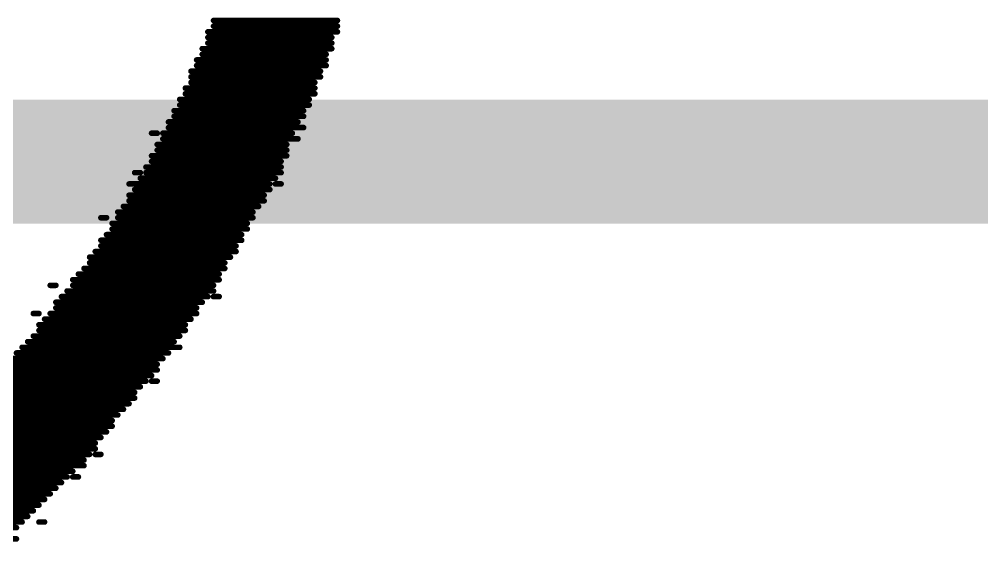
# Model space of a CAD drawing. Header units: inches. Extents: x -0.3 to 9.9, y -0.4 to 5.
# Drawn here: x 2.3385 to 2.5094, y 1.3255 to 1.4182 of the extents above; entities that cross this region are included whole.
import ezdxf

# ---------------------------------------------------------------- set-up
doc = ezdxf.new("R2010")
doc.units = ezdxf.units.IN
doc.header["$MEASUREMENT"] = 0
doc.layers.add('Bottom Overlay', color=54, linetype='Continuous')
doc.layers.add('Top Layer', color=1, linetype='Continuous')

msp = doc.modelspace()

# ---------------------------------------------------------------- linework, layer by layer
at = {"layer": 'Bottom Overlay'}
for points in [[(2.373, 1.418, 0.001, 0.001, 0), (2.395, 1.418, 0.001, 0.001, 0)], [(2.373, 1.417, 0.001, 0.001, 0), (2.395, 1.417, 0.001, 0.001, 0)], [(2.372, 1.416, 0.001, 0.001, 0), (2.395, 1.416, 0.001, 0.001, 0)], [(2.372, 1.415, 0.001, 0.001, 0), (2.394, 1.415, 0.001, 0.001, 0)], [(2.372, 1.414, 0.001, 0.001, 0), (2.394, 1.414, 0.001, 0.001, 0)], [(2.371, 1.413, 0.001, 0.001, 0), (2.394, 1.413, 0.001, 0.001, 0)], [(2.371, 1.412, 0.001, 0.001, 0), (2.393, 1.412, 0.001, 0.001, 0)], [(2.37, 1.411, 0.001, 0.001, 0), (2.393, 1.411, 0.001, 0.001, 0)], [(2.37, 1.41, 0.001, 0.001, 0), (2.393, 1.41, 0.001, 0.001, 0)], [(2.369, 1.409, 0.001, 0.001, 0), (2.392, 1.409, 0.001, 0.001, 0)], [(2.369, 1.408, 0.001, 0.001, 0), (2.392, 1.408, 0.001, 0.001, 0)], [(2.369, 1.407, 0.001, 0.001, 0), (2.391, 1.407, 0.001, 0.001, 0)], [(2.368, 1.406, 0.001, 0.001, 0), (2.391, 1.406, 0.001, 0.001, 0)], [(2.368, 1.405, 0.001, 0.001, 0), (2.391, 1.405, 0.001, 0.001, 0)], [(2.367, 1.404, 0.001, 0.001, 0), (2.39, 1.404, 0.001, 0.001, 0)], [(2.367, 1.403, 0.001, 0.001, 0), (2.39, 1.403, 0.001, 0.001, 0)], [(2.366, 1.402, 0.001, 0.001, 0), (2.389, 1.402, 0.001, 0.001, 0)], [(2.365, 1.4, 0.001, 0.001, 0), (2.388, 1.4, 0.001, 0.001, 0)], [(2.366, 1.401, 0.001, 0.001, 0), (2.389, 1.401, 0.001, 0.001, 0)], [(2.362, 1.398, 0.001, 0.001, 0), (2.363, 1.398, 0.001, 0.001, 0)], [(2.364, 1.398, 0.001, 0.001, 0), (2.387, 1.398, 0.001, 0.001, 0)], [(2.365, 1.399, 0.001, 0.001, 0), (2.389, 1.399, 0.001, 0.001, 0)], [(2.364, 1.397, 0.001, 0.001, 0), (2.388, 1.397, 0.001, 0.001, 0)], [(2.363, 1.396, 0.001, 0.001, 0), (2.386, 1.396, 0.001, 0.001, 0)], [(2.363, 1.395, 0.001, 0.001, 0), (2.386, 1.395, 0.001, 0.001, 0)], [(2.362, 1.394, 0.001, 0.001, 0), (2.386, 1.394, 0.001, 0.001, 0)], [(2.362, 1.393, 0.001, 0.001, 0), (2.385, 1.393, 0.001, 0.001, 0)], [(2.359, 1.391, 0.001, 0.001, 0), (2.36, 1.391, 0.001, 0.001, 0)], [(2.361, 1.392, 0.001, 0.001, 0), (2.385, 1.392, 0.001, 0.001, 0)], [(2.361, 1.391, 0.001, 0.001, 0), (2.385, 1.391, 0.001, 0.001, 0)], [(2.36, 1.39, 0.001, 0.001, 0), (2.384, 1.39, 0.001, 0.001, 0)], [(2.358, 1.389, 0.001, 0.001, 0), (2.383, 1.389, 0.001, 0.001, 0)], [(2.359, 1.388, 0.001, 0.001, 0), (2.383, 1.388, 0.001, 0.001, 0)], [(2.384, 1.389, 0.001, 0.001, 0), (2.385, 1.389, 0.001, 0.001, 0)], [(2.358, 1.387, 0.001, 0.001, 0), (2.382, 1.387, 0.001, 0.001, 0)], [(2.358, 1.386, 0.001, 0.001, 0), (2.382, 1.386, 0.001, 0.001, 0)], [(2.357, 1.385, 0.001, 0.001, 0), (2.381, 1.385, 0.001, 0.001, 0)], [(2.353, 1.383, 0.001, 0.001, 0), (2.354, 1.383, 0.001, 0.001, 0)], [(2.356, 1.384, 0.001, 0.001, 0), (2.38, 1.384, 0.001, 0.001, 0)], [(2.356, 1.383, 0.001, 0.001, 0), (2.38, 1.383, 0.001, 0.001, 0)], [(2.355, 1.382, 0.001, 0.001, 0), (2.379, 1.382, 0.001, 0.001, 0)], [(2.355, 1.381, 0.001, 0.001, 0), (2.379, 1.381, 0.001, 0.001, 0)], [(2.353, 1.379, 0.001, 0.001, 0), (2.378, 1.379, 0.001, 0.001, 0)], [(2.354, 1.38, 0.001, 0.001, 0), (2.378, 1.38, 0.001, 0.001, 0)], [(2.353, 1.378, 0.001, 0.001, 0), (2.377, 1.378, 0.001, 0.001, 0)], [(2.351, 1.376, 0.001, 0.001, 0), (2.376, 1.376, 0.001, 0.001, 0)], [(2.352, 1.377, 0.001, 0.001, 0), (2.377, 1.377, 0.001, 0.001, 0)], [(2.35, 1.374, 0.001, 0.001, 0), (2.375, 1.374, 0.001, 0.001, 0)], [(2.351, 1.375, 0.001, 0.001, 0), (2.375, 1.375, 0.001, 0.001, 0)], [(2.349, 1.373, 0.001, 0.001, 0), (2.374, 1.373, 0.001, 0.001, 0)], [(2.344, 1.371, 0.001, 0.001, 0), (2.345, 1.371, 0.001, 0.001, 0)], [(2.348, 1.372, 0.001, 0.001, 0), (2.374, 1.372, 0.001, 0.001, 0)], [(2.348, 1.371, 0.001, 0.001, 0), (2.373, 1.371, 0.001, 0.001, 0)], [(2.346, 1.369, 0.001, 0.001, 0), (2.372, 1.369, 0.001, 0.001, 0)], [(2.347, 1.37, 0.001, 0.001, 0), (2.373, 1.37, 0.001, 0.001, 0)], [(2.373, 1.369, 0.001, 0.001, 0), (2.374, 1.369, 0.001, 0.001, 0)], [(2.345, 1.368, 0.001, 0.001, 0), (2.371, 1.368, 0.001, 0.001, 0)], [(2.345, 1.367, 0.001, 0.001, 0), (2.37, 1.367, 0.001, 0.001, 0)], [(2.341, 1.366, 0.001, 0.001, 0), (2.342, 1.366, 0.001, 0.001, 0)], [(2.344, 1.366, 0.001, 0.001, 0), (2.37, 1.366, 0.001, 0.001, 0)], [(2.342, 1.364, 0.001, 0.001, 0), (2.368, 1.364, 0.001, 0.001, 0)], [(2.343, 1.365, 0.001, 0.001, 0), (2.369, 1.365, 0.001, 0.001, 0)], [(2.341, 1.362, 0.001, 0.001, 0), (2.367, 1.362, 0.001, 0.001, 0)], [(2.342, 1.363, 0.001, 0.001, 0), (2.368, 1.363, 0.001, 0.001, 0)], [(2.34, 1.361, 0.001, 0.001, 0), (2.366, 1.361, 0.001, 0.001, 0)], [(2.338, 1.359, 0.001, 0.001, 0), (2.365, 1.359, 0.001, 0.001, 0)], [(2.339, 1.36, 0.001, 0.001, 0), (2.367, 1.36, 0.001, 0.001, 0)], [(2.337, 1.358, 0.001, 0.001, 0), (2.364, 1.358, 0.001, 0.001, 0)], [(2.337, 1.357, 0.001, 0.001, 0), (2.363, 1.357, 0.001, 0.001, 0)], [(2.336, 1.356, 0.001, 0.001, 0), (2.363, 1.356, 0.001, 0.001, 0)], [(2.334, 1.354, 0.001, 0.001, 0), (2.361, 1.354, 0.001, 0.001, 0)], [(2.335, 1.355, 0.001, 0.001, 0), (2.362, 1.355, 0.001, 0.001, 0)], [(2.362, 1.354, 0.001, 0.001, 0), (2.363, 1.354, 0.001, 0.001, 0)], [(2.332, 1.352, 0.001, 0.001, 0), (2.359, 1.352, 0.001, 0.001, 0)], [(2.333, 1.353, 0.001, 0.001, 0), (2.36, 1.353, 0.001, 0.001, 0)], [(2.33, 1.35, 0.001, 0.001, 0), (2.358, 1.35, 0.001, 0.001, 0)], [(2.331, 1.351, 0.001, 0.001, 0), (2.359, 1.351, 0.001, 0.001, 0)], [(2.329, 1.349, 0.001, 0.001, 0), (2.357, 1.349, 0.001, 0.001, 0)], [(2.327, 1.347, 0.001, 0.001, 0), (2.355, 1.347, 0.001, 0.001, 0)], [(2.328, 1.348, 0.001, 0.001, 0), (2.356, 1.348, 0.001, 0.001, 0)], [(2.325, 1.345, 0.001, 0.001, 0), (2.354, 1.345, 0.001, 0.001, 0)], [(2.326, 1.346, 0.001, 0.001, 0), (2.355, 1.346, 0.001, 0.001, 0)], [(2.324, 1.344, 0.001, 0.001, 0), (2.353, 1.344, 0.001, 0.001, 0)], [(2.322, 1.342, 0.001, 0.001, 0), (2.352, 1.342, 0.001, 0.001, 0)], [(2.323, 1.343, 0.001, 0.001, 0), (2.352, 1.343, 0.001, 0.001, 0)], [(2.32, 1.34, 0.001, 0.001, 0), (2.35, 1.34, 0.001, 0.001, 0)], [(2.321, 1.341, 0.001, 0.001, 0), (2.351, 1.341, 0.001, 0.001, 0)], [(2.352, 1.341, 0.001, 0.001, 0), (2.353, 1.341, 0.001, 0.001, 0)], [(2.318, 1.338, 0.001, 0.001, 0), (2.348, 1.338, 0.001, 0.001, 0)], [(2.319, 1.339, 0.001, 0.001, 0), (2.35, 1.339, 0.001, 0.001, 0)], [(2.317, 1.337, 0.001, 0.001, 0), (2.347, 1.337, 0.001, 0.001, 0)], [(2.348, 1.337, 0.001, 0.001, 0), (2.349, 1.337, 0.001, 0.001, 0)], [(2.315, 1.336, 0.001, 0.001, 0), (2.346, 1.336, 0.001, 0.001, 0)], [(2.315, 1.335, 0.001, 0.001, 0), (2.345, 1.335, 0.001, 0.001, 0)], [(2.312, 1.333, 0.001, 0.001, 0), (2.343, 1.333, 0.001, 0.001, 0)], [(2.313, 1.334, 0.001, 0.001, 0), (2.344, 1.334, 0.001, 0.001, 0)], [(2.311, 1.332, 0.001, 0.001, 0), (2.342, 1.332, 0.001, 0.001, 0)], [(2.308, 1.33, 0.001, 0.001, 0), (2.34, 1.33, 0.001, 0.001, 0)], [(2.31, 1.331, 0.001, 0.001, 0), (2.341, 1.331, 0.001, 0.001, 0)], [(2.306, 1.328, 0.001, 0.001, 0), (2.338, 1.328, 0.001, 0.001, 0)], [(2.307, 1.329, 0.001, 0.001, 0), (2.339, 1.329, 0.001, 0.001, 0)], [(2.342, 1.329, 0.001, 0.001, 0), (2.343, 1.329, 0.001, 0.001, 0)], [(2.337, 1.326, 0.001, 0.001, 0), (2.338, 1.326, 0.001, 0.001, 0)]]:
    msp.add_lwpolyline(points, format="xyseb", dxfattribs=at)
for points in [[(2.37275, 1.418, 0.0005, 0.0005, 1), (2.37325, 1.418, 0.0005, 0.0005, 1)], [(2.37275, 1.417, 0.0005, 0.0005, 1), (2.37325, 1.417, 0.0005, 0.0005, 1)], [(2.39475, 1.418, 0.0005, 0.0005, 1), (2.39525, 1.418, 0.0005, 0.0005, 1)], [(2.39475, 1.417, 0.0005, 0.0005, 1), (2.39525, 1.417, 0.0005, 0.0005, 1)], [(2.37175, 1.416, 0.0005, 0.0005, 1), (2.37225, 1.416, 0.0005, 0.0005, 1)], [(2.37175, 1.415, 0.0005, 0.0005, 1), (2.37225, 1.415, 0.0005, 0.0005, 1)], [(2.39375, 1.415, 0.0005, 0.0005, 1), (2.39425, 1.415, 0.0005, 0.0005, 1)], [(2.39475, 1.416, 0.0005, 0.0005, 1), (2.39525, 1.416, 0.0005, 0.0005, 1)], [(2.37175, 1.414, 0.0005, 0.0005, 1), (2.37225, 1.414, 0.0005, 0.0005, 1)], [(2.39375, 1.414, 0.0005, 0.0005, 1), (2.39425, 1.414, 0.0005, 0.0005, 1)], [(2.37075, 1.413, 0.0005, 0.0005, 1), (2.37125, 1.413, 0.0005, 0.0005, 1)], [(2.37075, 1.412, 0.0005, 0.0005, 1), (2.37125, 1.412, 0.0005, 0.0005, 1)], [(2.39275, 1.412, 0.0005, 0.0005, 1), (2.39325, 1.412, 0.0005, 0.0005, 1)], [(2.39375, 1.413, 0.0005, 0.0005, 1), (2.39425, 1.413, 0.0005, 0.0005, 1)], [(2.36975, 1.411, 0.0005, 0.0005, 1), (2.37025, 1.411, 0.0005, 0.0005, 1)], [(2.36975, 1.41, 0.0005, 0.0005, 1), (2.37025, 1.41, 0.0005, 0.0005, 1)], [(2.39275, 1.411, 0.0005, 0.0005, 1), (2.39325, 1.411, 0.0005, 0.0005, 1)], [(2.39275, 1.41, 0.0005, 0.0005, 1), (2.39325, 1.41, 0.0005, 0.0005, 1)], [(2.36875, 1.409, 0.0005, 0.0005, 1), (2.36925, 1.409, 0.0005, 0.0005, 1)], [(2.39175, 1.409, 0.0005, 0.0005, 1), (2.39225, 1.409, 0.0005, 0.0005, 1)], [(2.36875, 1.408, 0.0005, 0.0005, 1), (2.36925, 1.408, 0.0005, 0.0005, 1)], [(2.36875, 1.407, 0.0005, 0.0005, 1), (2.36925, 1.407, 0.0005, 0.0005, 1)], [(2.39075, 1.407, 0.0005, 0.0005, 1), (2.39125, 1.407, 0.0005, 0.0005, 1)], [(2.39175, 1.408, 0.0005, 0.0005, 1), (2.39225, 1.408, 0.0005, 0.0005, 1)], [(2.36775, 1.406, 0.0005, 0.0005, 1), (2.36825, 1.406, 0.0005, 0.0005, 1)], [(2.36775, 1.405, 0.0005, 0.0005, 1), (2.36825, 1.405, 0.0005, 0.0005, 1)], [(2.39075, 1.406, 0.0005, 0.0005, 1), (2.39125, 1.406, 0.0005, 0.0005, 1)], [(2.39075, 1.405, 0.0005, 0.0005, 1), (2.39125, 1.405, 0.0005, 0.0005, 1)], [(2.36675, 1.404, 0.0005, 0.0005, 1), (2.36725, 1.404, 0.0005, 0.0005, 1)], [(2.36675, 1.403, 0.0005, 0.0005, 1), (2.36725, 1.403, 0.0005, 0.0005, 1)], [(2.38975, 1.404, 0.0005, 0.0005, 1), (2.39025, 1.404, 0.0005, 0.0005, 1)], [(2.38975, 1.403, 0.0005, 0.0005, 1), (2.39025, 1.403, 0.0005, 0.0005, 1)], [(2.36575, 1.402, 0.0005, 0.0005, 1), (2.36625, 1.402, 0.0005, 0.0005, 1)], [(2.38875, 1.402, 0.0005, 0.0005, 1), (2.38925, 1.402, 0.0005, 0.0005, 1)], [(2.36475, 1.4, 0.0005, 0.0005, 1), (2.36525, 1.4, 0.0005, 0.0005, 1)], [(2.36575, 1.401, 0.0005, 0.0005, 1), (2.36625, 1.401, 0.0005, 0.0005, 1)], [(2.38775, 1.4, 0.0005, 0.0005, 1), (2.38825, 1.4, 0.0005, 0.0005, 1)], [(2.38875, 1.401, 0.0005, 0.0005, 1), (2.38925, 1.401, 0.0005, 0.0005, 1)], [(2.36175, 1.398, 0.0005, 0.0005, 1), (2.36225, 1.398, 0.0005, 0.0005, 1)], [(2.36275, 1.398, 0.0005, 0.0005, 1), (2.36325, 1.398, 0.0005, 0.0005, 1)], [(2.36375, 1.398, 0.0005, 0.0005, 1), (2.36425, 1.398, 0.0005, 0.0005, 1)], [(2.36475, 1.399, 0.0005, 0.0005, 1), (2.36525, 1.399, 0.0005, 0.0005, 1)], [(2.38675, 1.398, 0.0005, 0.0005, 1), (2.38725, 1.398, 0.0005, 0.0005, 1)], [(2.38875, 1.399, 0.0005, 0.0005, 1), (2.38925, 1.399, 0.0005, 0.0005, 1)], [(2.36375, 1.397, 0.0005, 0.0005, 1), (2.36425, 1.397, 0.0005, 0.0005, 1)], [(2.38775, 1.397, 0.0005, 0.0005, 1), (2.38825, 1.397, 0.0005, 0.0005, 1)], [(2.36275, 1.396, 0.0005, 0.0005, 1), (2.36325, 1.396, 0.0005, 0.0005, 1)], [(2.36275, 1.395, 0.0005, 0.0005, 1), (2.36325, 1.395, 0.0005, 0.0005, 1)], [(2.38575, 1.396, 0.0005, 0.0005, 1), (2.38625, 1.396, 0.0005, 0.0005, 1)], [(2.38575, 1.395, 0.0005, 0.0005, 1), (2.38625, 1.395, 0.0005, 0.0005, 1)], [(2.36175, 1.394, 0.0005, 0.0005, 1), (2.36225, 1.394, 0.0005, 0.0005, 1)], [(2.36175, 1.393, 0.0005, 0.0005, 1), (2.36225, 1.393, 0.0005, 0.0005, 1)], [(2.38475, 1.393, 0.0005, 0.0005, 1), (2.38525, 1.393, 0.0005, 0.0005, 1)], [(2.38575, 1.394, 0.0005, 0.0005, 1), (2.38625, 1.394, 0.0005, 0.0005, 1)], [(2.35875, 1.391, 0.0005, 0.0005, 1), (2.35925, 1.391, 0.0005, 0.0005, 1)], [(2.35975, 1.391, 0.0005, 0.0005, 1), (2.36025, 1.391, 0.0005, 0.0005, 1)], [(2.36075, 1.392, 0.0005, 0.0005, 1), (2.36125, 1.392, 0.0005, 0.0005, 1)], [(2.36075, 1.391, 0.0005, 0.0005, 1), (2.36125, 1.391, 0.0005, 0.0005, 1)], [(2.38475, 1.392, 0.0005, 0.0005, 1), (2.38525, 1.392, 0.0005, 0.0005, 1)], [(2.38475, 1.391, 0.0005, 0.0005, 1), (2.38525, 1.391, 0.0005, 0.0005, 1)], [(2.35975, 1.39, 0.0005, 0.0005, 1), (2.36025, 1.39, 0.0005, 0.0005, 1)], [(2.38375, 1.39, 0.0005, 0.0005, 1), (2.38425, 1.39, 0.0005, 0.0005, 1)], [(2.35775, 1.389, 0.0005, 0.0005, 1), (2.35825, 1.389, 0.0005, 0.0005, 1)], [(2.35875, 1.388, 0.0005, 0.0005, 1), (2.35925, 1.388, 0.0005, 0.0005, 1)], [(2.38275, 1.389, 0.0005, 0.0005, 1), (2.38325, 1.389, 0.0005, 0.0005, 1)], [(2.38275, 1.388, 0.0005, 0.0005, 1), (2.38325, 1.388, 0.0005, 0.0005, 1)], [(2.38375, 1.389, 0.0005, 0.0005, 1), (2.38425, 1.389, 0.0005, 0.0005, 1)], [(2.38475, 1.389, 0.0005, 0.0005, 1), (2.38525, 1.389, 0.0005, 0.0005, 1)], [(2.35775, 1.387, 0.0005, 0.0005, 1), (2.35825, 1.387, 0.0005, 0.0005, 1)], [(2.35775, 1.386, 0.0005, 0.0005, 1), (2.35825, 1.386, 0.0005, 0.0005, 1)], [(2.38175, 1.387, 0.0005, 0.0005, 1), (2.38225, 1.387, 0.0005, 0.0005, 1)], [(2.38175, 1.386, 0.0005, 0.0005, 1), (2.38225, 1.386, 0.0005, 0.0005, 1)], [(2.35675, 1.385, 0.0005, 0.0005, 1), (2.35725, 1.385, 0.0005, 0.0005, 1)], [(2.38075, 1.385, 0.0005, 0.0005, 1), (2.38125, 1.385, 0.0005, 0.0005, 1)], [(2.35275, 1.383, 0.0005, 0.0005, 1), (2.35325, 1.383, 0.0005, 0.0005, 1)], [(2.35375, 1.383, 0.0005, 0.0005, 1), (2.35425, 1.383, 0.0005, 0.0005, 1)], [(2.35575, 1.384, 0.0005, 0.0005, 1), (2.35625, 1.384, 0.0005, 0.0005, 1)], [(2.35575, 1.383, 0.0005, 0.0005, 1), (2.35625, 1.383, 0.0005, 0.0005, 1)], [(2.37975, 1.384, 0.0005, 0.0005, 1), (2.38025, 1.384, 0.0005, 0.0005, 1)], [(2.37975, 1.383, 0.0005, 0.0005, 1), (2.38025, 1.383, 0.0005, 0.0005, 1)], [(2.35475, 1.382, 0.0005, 0.0005, 1), (2.35525, 1.382, 0.0005, 0.0005, 1)], [(2.35475, 1.381, 0.0005, 0.0005, 1), (2.35525, 1.381, 0.0005, 0.0005, 1)], [(2.37875, 1.382, 0.0005, 0.0005, 1), (2.37925, 1.382, 0.0005, 0.0005, 1)], [(2.37875, 1.381, 0.0005, 0.0005, 1), (2.37925, 1.381, 0.0005, 0.0005, 1)], [(2.35275, 1.379, 0.0005, 0.0005, 1), (2.35325, 1.379, 0.0005, 0.0005, 1)], [(2.35375, 1.38, 0.0005, 0.0005, 1), (2.35425, 1.38, 0.0005, 0.0005, 1)], [(2.37775, 1.38, 0.0005, 0.0005, 1), (2.37825, 1.38, 0.0005, 0.0005, 1)], [(2.37775, 1.379, 0.0005, 0.0005, 1), (2.37825, 1.379, 0.0005, 0.0005, 1)], [(2.35275, 1.378, 0.0005, 0.0005, 1), (2.35325, 1.378, 0.0005, 0.0005, 1)], [(2.37675, 1.378, 0.0005, 0.0005, 1), (2.37725, 1.378, 0.0005, 0.0005, 1)], [(2.35075, 1.376, 0.0005, 0.0005, 1), (2.35125, 1.376, 0.0005, 0.0005, 1)], [(2.35175, 1.377, 0.0005, 0.0005, 1), (2.35225, 1.377, 0.0005, 0.0005, 1)], [(2.37575, 1.376, 0.0005, 0.0005, 1), (2.37625, 1.376, 0.0005, 0.0005, 1)], [(2.37675, 1.377, 0.0005, 0.0005, 1), (2.37725, 1.377, 0.0005, 0.0005, 1)], [(2.34975, 1.374, 0.0005, 0.0005, 1), (2.35025, 1.374, 0.0005, 0.0005, 1)], [(2.35075, 1.375, 0.0005, 0.0005, 1), (2.35125, 1.375, 0.0005, 0.0005, 1)], [(2.37475, 1.375, 0.0005, 0.0005, 1), (2.37525, 1.375, 0.0005, 0.0005, 1)], [(2.37475, 1.374, 0.0005, 0.0005, 1), (2.37525, 1.374, 0.0005, 0.0005, 1)], [(2.34875, 1.373, 0.0005, 0.0005, 1), (2.34925, 1.373, 0.0005, 0.0005, 1)], [(2.37375, 1.373, 0.0005, 0.0005, 1), (2.37425, 1.373, 0.0005, 0.0005, 1)], [(2.34375, 1.371, 0.0005, 0.0005, 1), (2.34425, 1.371, 0.0005, 0.0005, 1)], [(2.34475, 1.371, 0.0005, 0.0005, 1), (2.34525, 1.371, 0.0005, 0.0005, 1)], [(2.34775, 1.372, 0.0005, 0.0005, 1), (2.34825, 1.372, 0.0005, 0.0005, 1)], [(2.34775, 1.371, 0.0005, 0.0005, 1), (2.34825, 1.371, 0.0005, 0.0005, 1)], [(2.37275, 1.371, 0.0005, 0.0005, 1), (2.37325, 1.371, 0.0005, 0.0005, 1)], [(2.37375, 1.372, 0.0005, 0.0005, 1), (2.37425, 1.372, 0.0005, 0.0005, 1)], [(2.34575, 1.369, 0.0005, 0.0005, 1), (2.34625, 1.369, 0.0005, 0.0005, 1)], [(2.34675, 1.37, 0.0005, 0.0005, 1), (2.34725, 1.37, 0.0005, 0.0005, 1)], [(2.37175, 1.369, 0.0005, 0.0005, 1), (2.37225, 1.369, 0.0005, 0.0005, 1)], [(2.37275, 1.37, 0.0005, 0.0005, 1), (2.37325, 1.37, 0.0005, 0.0005, 1)], [(2.37275, 1.369, 0.0005, 0.0005, 1), (2.37325, 1.369, 0.0005, 0.0005, 1)], [(2.37375, 1.369, 0.0005, 0.0005, 1), (2.37425, 1.369, 0.0005, 0.0005, 1)], [(2.34475, 1.368, 0.0005, 0.0005, 1), (2.34525, 1.368, 0.0005, 0.0005, 1)], [(2.34475, 1.367, 0.0005, 0.0005, 1), (2.34525, 1.367, 0.0005, 0.0005, 1)], [(2.36975, 1.367, 0.0005, 0.0005, 1), (2.37025, 1.367, 0.0005, 0.0005, 1)], [(2.37075, 1.368, 0.0005, 0.0005, 1), (2.37125, 1.368, 0.0005, 0.0005, 1)], [(2.34075, 1.366, 0.0005, 0.0005, 1), (2.34125, 1.366, 0.0005, 0.0005, 1)], [(2.34175, 1.366, 0.0005, 0.0005, 1), (2.34225, 1.366, 0.0005, 0.0005, 1)], [(2.34375, 1.366, 0.0005, 0.0005, 1), (2.34425, 1.366, 0.0005, 0.0005, 1)], [(2.36975, 1.366, 0.0005, 0.0005, 1), (2.37025, 1.366, 0.0005, 0.0005, 1)], [(2.34175, 1.364, 0.0005, 0.0005, 1), (2.34225, 1.364, 0.0005, 0.0005, 1)], [(2.34275, 1.365, 0.0005, 0.0005, 1), (2.34325, 1.365, 0.0005, 0.0005, 1)], [(2.36775, 1.364, 0.0005, 0.0005, 1), (2.36825, 1.364, 0.0005, 0.0005, 1)], [(2.36875, 1.365, 0.0005, 0.0005, 1), (2.36925, 1.365, 0.0005, 0.0005, 1)], [(2.34075, 1.362, 0.0005, 0.0005, 1), (2.34125, 1.362, 0.0005, 0.0005, 1)], [(2.34175, 1.363, 0.0005, 0.0005, 1), (2.34225, 1.363, 0.0005, 0.0005, 1)], [(2.36675, 1.362, 0.0005, 0.0005, 1), (2.36725, 1.362, 0.0005, 0.0005, 1)], [(2.36775, 1.363, 0.0005, 0.0005, 1), (2.36825, 1.363, 0.0005, 0.0005, 1)], [(2.33975, 1.361, 0.0005, 0.0005, 1), (2.34025, 1.361, 0.0005, 0.0005, 1)], [(2.36575, 1.361, 0.0005, 0.0005, 1), (2.36625, 1.361, 0.0005, 0.0005, 1)], [(2.33775, 1.359, 0.0005, 0.0005, 1), (2.33825, 1.359, 0.0005, 0.0005, 1)], [(2.33875, 1.36, 0.0005, 0.0005, 1), (2.33925, 1.36, 0.0005, 0.0005, 1)], [(2.36475, 1.359, 0.0005, 0.0005, 1), (2.36525, 1.359, 0.0005, 0.0005, 1)], [(2.36675, 1.36, 0.0005, 0.0005, 1), (2.36725, 1.36, 0.0005, 0.0005, 1)], [(2.36275, 1.357, 0.0005, 0.0005, 1), (2.36325, 1.357, 0.0005, 0.0005, 1)], [(2.36375, 1.358, 0.0005, 0.0005, 1), (2.36425, 1.358, 0.0005, 0.0005, 1)], [(2.36275, 1.356, 0.0005, 0.0005, 1), (2.36325, 1.356, 0.0005, 0.0005, 1)], [(2.36075, 1.354, 0.0005, 0.0005, 1), (2.36125, 1.354, 0.0005, 0.0005, 1)], [(2.36175, 1.355, 0.0005, 0.0005, 1), (2.36225, 1.355, 0.0005, 0.0005, 1)], [(2.36175, 1.354, 0.0005, 0.0005, 1), (2.36225, 1.354, 0.0005, 0.0005, 1)], [(2.36275, 1.354, 0.0005, 0.0005, 1), (2.36325, 1.354, 0.0005, 0.0005, 1)], [(2.35875, 1.352, 0.0005, 0.0005, 1), (2.35925, 1.352, 0.0005, 0.0005, 1)], [(2.35975, 1.353, 0.0005, 0.0005, 1), (2.36025, 1.353, 0.0005, 0.0005, 1)], [(2.35775, 1.35, 0.0005, 0.0005, 1), (2.35825, 1.35, 0.0005, 0.0005, 1)], [(2.35875, 1.351, 0.0005, 0.0005, 1), (2.35925, 1.351, 0.0005, 0.0005, 1)], [(2.35675, 1.349, 0.0005, 0.0005, 1), (2.35725, 1.349, 0.0005, 0.0005, 1)], [(2.35475, 1.347, 0.0005, 0.0005, 1), (2.35525, 1.347, 0.0005, 0.0005, 1)], [(2.35575, 1.348, 0.0005, 0.0005, 1), (2.35625, 1.348, 0.0005, 0.0005, 1)], [(2.35375, 1.345, 0.0005, 0.0005, 1), (2.35425, 1.345, 0.0005, 0.0005, 1)], [(2.35475, 1.346, 0.0005, 0.0005, 1), (2.35525, 1.346, 0.0005, 0.0005, 1)], [(2.35275, 1.344, 0.0005, 0.0005, 1), (2.35325, 1.344, 0.0005, 0.0005, 1)], [(2.35175, 1.343, 0.0005, 0.0005, 1), (2.35225, 1.343, 0.0005, 0.0005, 1)], [(2.35175, 1.342, 0.0005, 0.0005, 1), (2.35225, 1.342, 0.0005, 0.0005, 1)], [(2.34975, 1.34, 0.0005, 0.0005, 1), (2.35025, 1.34, 0.0005, 0.0005, 1)], [(2.35075, 1.341, 0.0005, 0.0005, 1), (2.35125, 1.341, 0.0005, 0.0005, 1)], [(2.35175, 1.341, 0.0005, 0.0005, 1), (2.35225, 1.341, 0.0005, 0.0005, 1)], [(2.35275, 1.341, 0.0005, 0.0005, 1), (2.35325, 1.341, 0.0005, 0.0005, 1)], [(2.34775, 1.338, 0.0005, 0.0005, 1), (2.34825, 1.338, 0.0005, 0.0005, 1)], [(2.34975, 1.339, 0.0005, 0.0005, 1), (2.35025, 1.339, 0.0005, 0.0005, 1)], [(2.34675, 1.337, 0.0005, 0.0005, 1), (2.34725, 1.337, 0.0005, 0.0005, 1)], [(2.34775, 1.337, 0.0005, 0.0005, 1), (2.34825, 1.337, 0.0005, 0.0005, 1)], [(2.34875, 1.337, 0.0005, 0.0005, 1), (2.34925, 1.337, 0.0005, 0.0005, 1)], [(2.34475, 1.335, 0.0005, 0.0005, 1), (2.34525, 1.335, 0.0005, 0.0005, 1)], [(2.34575, 1.336, 0.0005, 0.0005, 1), (2.34625, 1.336, 0.0005, 0.0005, 1)], [(2.34275, 1.333, 0.0005, 0.0005, 1), (2.34325, 1.333, 0.0005, 0.0005, 1)], [(2.34375, 1.334, 0.0005, 0.0005, 1), (2.34425, 1.334, 0.0005, 0.0005, 1)], [(2.34175, 1.332, 0.0005, 0.0005, 1), (2.34225, 1.332, 0.0005, 0.0005, 1)], [(2.33975, 1.33, 0.0005, 0.0005, 1), (2.34025, 1.33, 0.0005, 0.0005, 1)], [(2.34075, 1.331, 0.0005, 0.0005, 1), (2.34125, 1.331, 0.0005, 0.0005, 1)], [(2.33775, 1.328, 0.0005, 0.0005, 1), (2.33825, 1.328, 0.0005, 0.0005, 1)], [(2.33875, 1.329, 0.0005, 0.0005, 1), (2.33925, 1.329, 0.0005, 0.0005, 1)], [(2.34175, 1.329, 0.0005, 0.0005, 1), (2.34225, 1.329, 0.0005, 0.0005, 1)], [(2.34275, 1.329, 0.0005, 0.0005, 1), (2.34325, 1.329, 0.0005, 0.0005, 1)], [(2.33775, 1.326, 0.0005, 0.0005, 1), (2.33825, 1.326, 0.0005, 0.0005, 1)]]:
    msp.add_lwpolyline(points, format="xyseb", close=True, dxfattribs=at)
at = {"layer": 'Top Layer'}
msp.add_lwpolyline([(2.21782, 1.39295, 0.022, 0.022, 0), (2.545, 1.39295, 0.022, 0.022, 0)], format="xyseb", dxfattribs=at)

doc.saveas('drawing.dxf')
